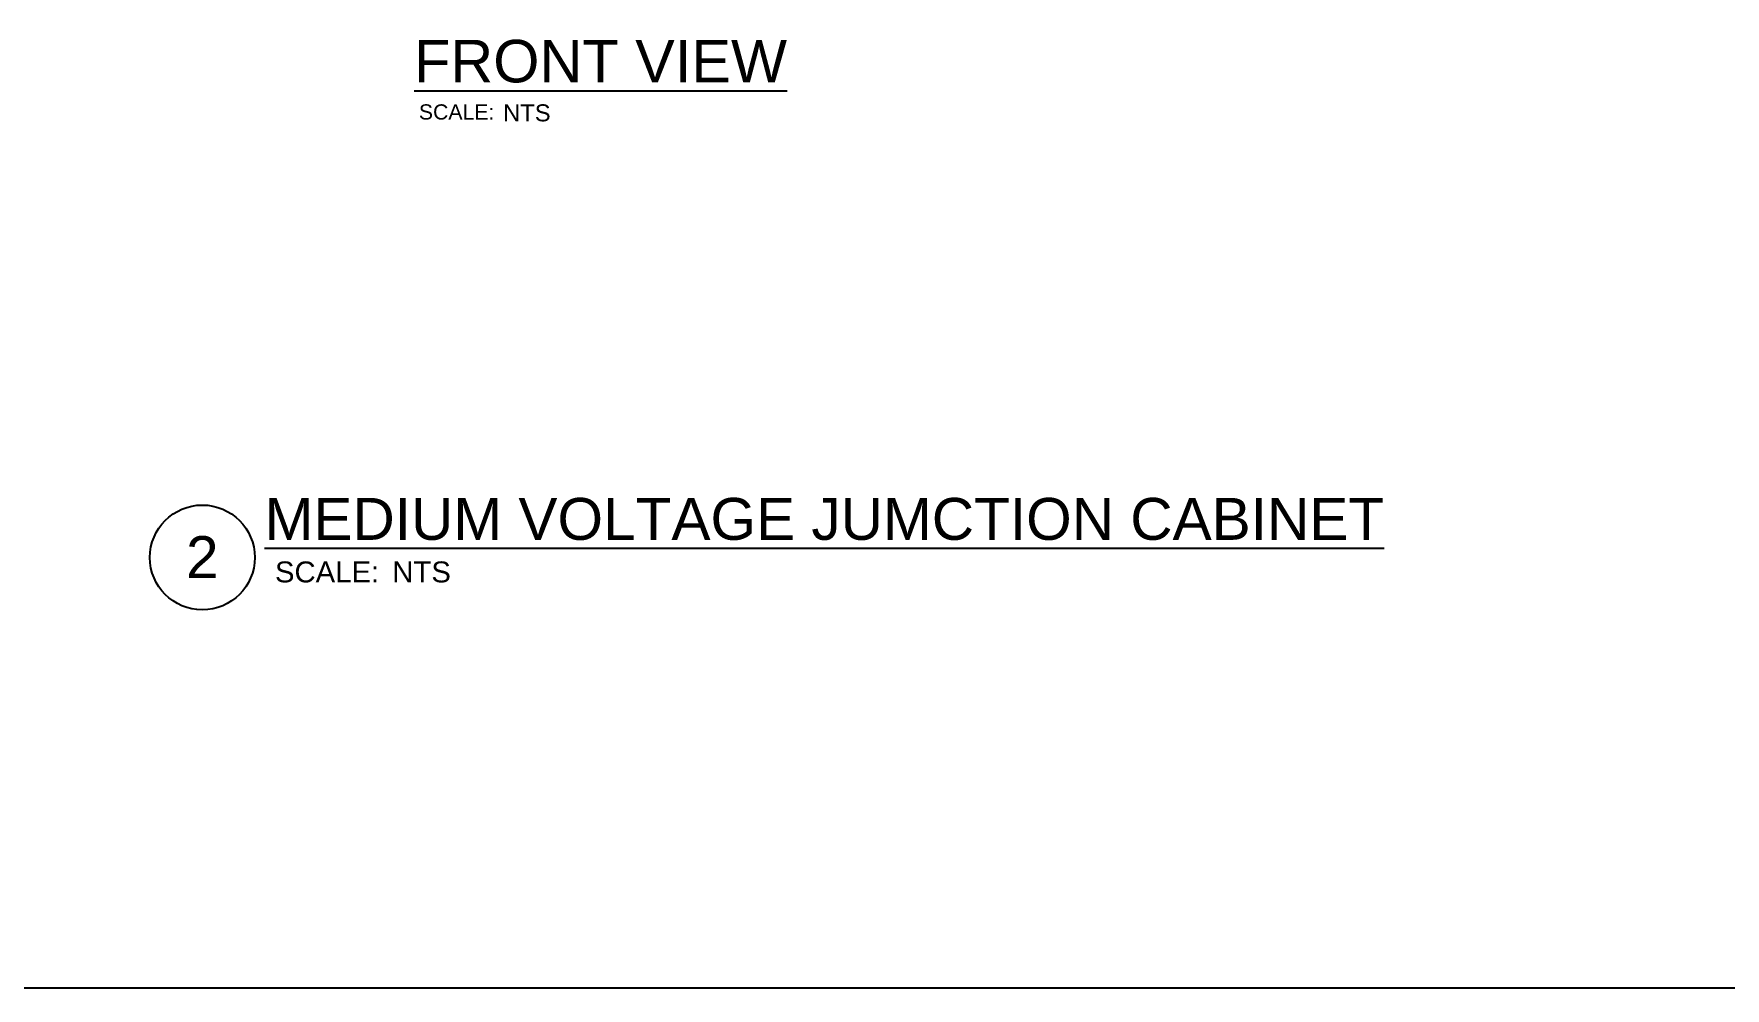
# Model space of a CAD drawing. Header units: feet. Extents: x -689 to 1837, y -511 to 1546.
# Drawn here: x 207.6 to 287.1, y 0 to 44.9 of the extents above; entities that cross this region are included whole.
import ezdxf
from ezdxf.enums import TextEntityAlignment as Align

# ---------------------------------------------------------------- set-up
doc = ezdxf.new("R2010")
doc.units = ezdxf.units.FT
doc.header["$MEASUREMENT"] = 0
doc.layers.add('G-ANNO-TEXT', color=1, linetype='Continuous')
doc.layers.add('G-ANNO-TEXT @ 1', color=1, linetype='Continuous')
doc.layers.add('G-NPLT', color=67, linetype='Continuous', plot=False)
doc.styles.add('NEI-A', font='arial.ttf')

# ---------------------------------------------------------------- blocks, each defined once
blk = doc.blocks.new('DRAWING-TITLE_WITH_SCALE')
at = {"color": 7, "insert": (0, -0.10098909), "char_height": 0.1, "attachment_point": 1, "style": 'NEI-A'}
blk.add_mtext_dynamic_manual_height_columns('\\pt0.5;SCALE:', width=0.4219270833333333, gutter_width=0.546875, heights=[0], dxfattribs=at)
at = {"color": 153, "style": 'NEI-A'}
blk.add_attdef('VP_TITLE_001', (0, 0.09341745843110505), '', height=0.25, dxfattribs=at)
at = {"color": 7, "style": 'NEI-A'}
blk.add_attdef('SCALE', text='', height=0.1, dxfattribs=at).set_placement((0.554157409951479, -0.100989), align=Align.TOP_LEFT)
blk = doc.blocks.new('DETAIL_TITLE')
blk.add_circle((0.5923, -0.5126), 0.25)
at = {"style": 'NEI-A'}
blk.add_attdef('DETAIL_TITLE_001', (0.909896588761212, -0.4851383791434918), '', height=0.2, dxfattribs=at)
at = {"style": 'NEI-A', "flags": 8}
blk.add_attdef('#', text='', height=0.2, dxfattribs=at).set_placement((0.5922, -0.5109), align=Align.MIDDLE_CENTER)
at = {"style": 'NEI-A'}
for tag, p in [('SCALE:', (0.9386493124493107, -0.7379200523425924)), ('1"_=_', (1.547398728572484, -0.7379200523425924))]:
    blk.add_attdef(tag, text='', height=0.1, dxfattribs=at).set_placement(p, align=Align.BOTTOM_LEFT)

msp = doc.modelspace()

# ---------------------------------------------------------------- linework, layer by layer
at = {"layer": 'G-NPLT'}
msp.add_lwpolyline([(0, 328.0000003377844), (496.0000012566292, 328.0000003377844), (496.0000012566292, 0), (0, 0)], close=True, dxfattribs=at)

# ---------------------------------------------------------------- block references
at = {"layer": 'G-ANNO-TEXT'}
ref = msp.add_blockref('DRAWING-TITLE_WITH_SCALE', (225.6618175918718, 42.26646469783775), dxfattribs=dict(at, xscale=7.142857142857141, yscale=7.142857142857141, zscale=7.142857142857141))
ref.add_attrib('SCALE', 'NTS', dxfattribs={"height": 0.8, "style": 'NEI-A'}).set_placement((229.6200848058109, 41.54511469783778), align=Align.TOP_LEFT)
ref.add_attrib('VP_TITLE_001', '%%UFRONT VIEW', (225.4326225031951, 42.57702791192856), dxfattribs={"height": 2, "style": 'NEI-A'})
at = {"layer": 'G-ANNO-TEXT @ 1'}
ref = msp.add_blockref('DETAIL_TITLE', (209.6430085336573, 25.29851448152783), dxfattribs=dict(at, xscale=9.857445537557316, yscale=9.857445537557316, zscale=9.857445537557316))
ref.add_attrib('#', '2', dxfattribs={"layer": '0', "height": 1.971489107511464, "style": 'NEI-A'}).set_placement((215.4805877809988, 20.26234555638985), align=Align.MIDDLE_CENTER)
ref.add_attrib('DETAIL_TITLE_001', '%%UMEDIUM VOLTAGE JUMCTION CABINET', (218.4078537260944, 21.0727710449177), dxfattribs={"layer": '0', "height": 1.971489107511464, "style": 'NEI-A'})
ref.add_attrib('SCALE:', 'SCALE:', dxfattribs={"layer": '0', "height": 0.9857445537557318, "style": 'NEI-A'}).set_placement((218.895693009992, 20.05771104176938), align=Align.TOP_LEFT)
ref.add_attrib('1"_=_', 'NTS', dxfattribs={"layer": '0', "height": 0.9857445537557318, "style": 'NEI-A'}).set_placement((224.4131573685014, 20.05771104176938), align=Align.TOP_LEFT)

doc.saveas('drawing.dxf')
